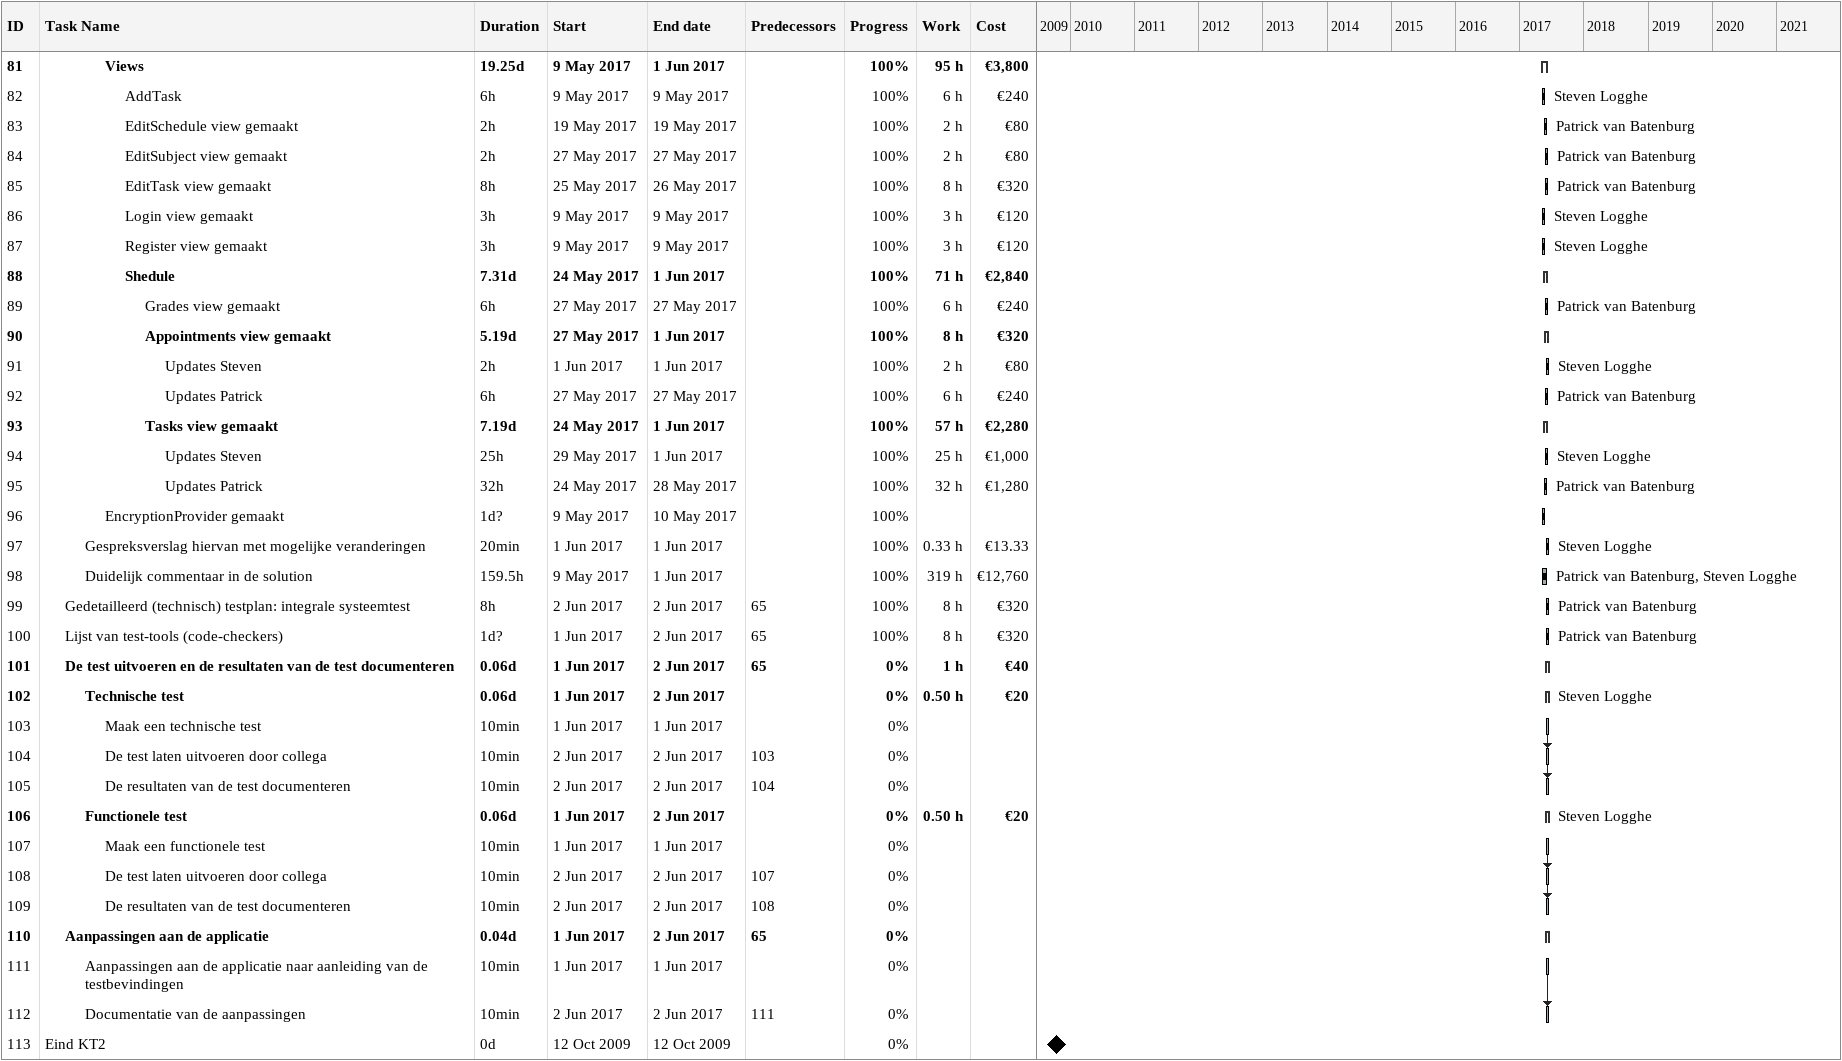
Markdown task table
| ID | Level | Task | Duration | Start | Finish | Predecessors | Resources | % complete | Work (h) | Cost (€) |
|---|---|---|---|---|---|---|---|---|---|---|
| 81 | 4 | **Views** | 19.25d | 2017-05-09 | 2017-06-01 |  |  | 100 | 95 | 3800 |
| 82 | 5 | AddTask | 6h | 2017-05-09 | 2017-05-09 |  | Steven Logghe | 100 | 6 | 240 |
| 83 | 5 | EditSchedule view gemaakt | 2h | 2017-05-19 | 2017-05-19 |  | Patrick van Batenburg | 100 | 2 | 80 |
| 84 | 5 | EditSubject view gemaakt | 2h | 2017-05-27 | 2017-05-27 |  | Patrick van Batenburg | 100 | 2 | 80 |
| 85 | 5 | EditTask view gemaakt | 8h | 2017-05-25 | 2017-05-26 |  | Patrick van Batenburg | 100 | 8 | 320 |
| 86 | 5 | Login view gemaakt | 3h | 2017-05-09 | 2017-05-09 |  | Steven Logghe | 100 | 3 | 120 |
| 87 | 5 | Register view gemaakt | 3h | 2017-05-09 | 2017-05-09 |  | Steven Logghe | 100 | 3 | 120 |
| 88 | 5 | **Shedule** | 7.31d | 2017-05-24 | 2017-06-01 |  |  | 100 | 71 | 2840 |
| 89 | 6 | Grades view gemaakt | 6h | 2017-05-27 | 2017-05-27 |  | Patrick van Batenburg | 100 | 6 | 240 |
| 90 | 6 | **Appointments view gemaakt** | 5.19d | 2017-05-27 | 2017-06-01 |  |  | 100 | 8 | 320 |
| 91 | 7 | Updates Steven | 2h | 2017-06-01 | 2017-06-01 |  | Steven Logghe | 100 | 2 | 80 |
| 92 | 7 | Updates Patrick | 6h | 2017-05-27 | 2017-05-27 |  | Patrick van Batenburg | 100 | 6 | 240 |
| 93 | 6 | **Tasks view gemaakt** | 7.19d | 2017-05-24 | 2017-06-01 |  |  | 100 | 57 | 2280 |
| 94 | 7 | Updates Steven | 25h | 2017-05-29 | 2017-06-01 |  | Steven Logghe | 100 | 25 | 1000 |
| 95 | 7 | Updates Patrick | 32h | 2017-05-24 | 2017-05-28 |  | Patrick van Batenburg | 100 | 32 | 1280 |
| 96 | 4 | EncryptionProvider gemaakt | 1d? | 2017-05-09 | 2017-05-10 |  |  | 100 |  |  |
| 97 | 3 | Gespreksverslag hiervan met mogelijke veranderingen | 20min | 2017-06-01 | 2017-06-01 |  | Steven Logghe | 100 | 0.33 | 13.33 |
| 98 | 3 | Duidelijk commentaar in de solution | 159.5h | 2017-05-09 | 2017-06-01 |  | Patrick van Batenburg, Steven Logghe | 100 | 319 | 12760 |
| 99 | 2 | Gedetailleerd (technisch) testplan: integrale systeemtest | 8h | 2017-06-02 | 2017-06-02 | 65 | Patrick van Batenburg | 100 | 8 | 320 |
| 100 | 2 | Lijst van test-tools (code-checkers) | 1d? | 2017-06-01 | 2017-06-02 | 65 | Patrick van Batenburg | 100 | 8 | 320 |
| 101 | 2 | **De test uitvoeren en de resultaten van de test documenteren** | 0.06d | 2017-06-01 | 2017-06-02 | 65 |  | 0 | 1 | 40 |
| 102 | 3 | **Technische test** | 0.06d | 2017-06-01 | 2017-06-02 |  | Steven Logghe | 0 | 0.50 | 20 |
| 103 | 4 | Maak een technische test | 10min | 2017-06-01 | 2017-06-01 |  |  | 0 |  |  |
| 104 | 4 | De test laten uitvoeren door collega | 10min | 2017-06-02 | 2017-06-02 | 103 |  | 0 |  |  |
| 105 | 4 | De resultaten van de test documenteren | 10min | 2017-06-02 | 2017-06-02 | 104 |  | 0 |  |  |
| 106 | 3 | **Functionele test** | 0.06d | 2017-06-01 | 2017-06-02 |  | Steven Logghe | 0 | 0.50 | 20 |
| 107 | 4 | Maak een functionele test | 10min | 2017-06-01 | 2017-06-01 |  |  | 0 |  |  |
| 108 | 4 | De test laten uitvoeren door collega | 10min | 2017-06-02 | 2017-06-02 | 107 |  | 0 |  |  |
| 109 | 4 | De resultaten van de test documenteren | 10min | 2017-06-02 | 2017-06-02 | 108 |  | 0 |  |  |
| 110 | 2 | **Aanpassingen aan de applicatie** | 0.04d | 2017-06-01 | 2017-06-02 | 65 |  | 0 |  |  |
| 111 | 3 | Aanpassingen aan de applicatie naar aanleiding van de testbevindingen | 10min | 2017-06-01 | 2017-06-01 |  |  | 0 |  |  |
| 112 | 3 | Documentatie van de aanpassingen | 10min | 2017-06-02 | 2017-06-02 | 111 |  | 0 |  |  |
| 113 | 1 | Eind KT2 | 0d | 2009-10-12 | 2009-10-12 |  |  | 0 |  |  |
